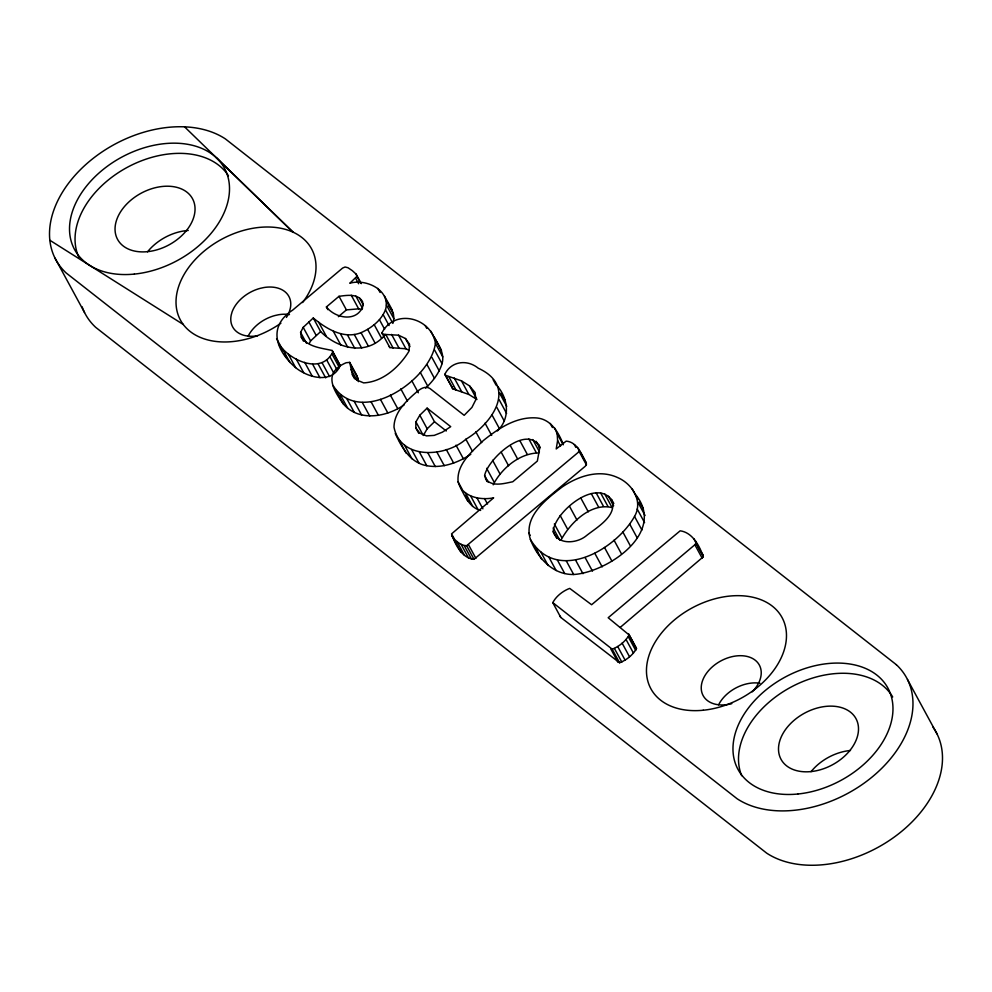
<?xml version="1.0" encoding="UTF-8"?>
<svg xmlns="http://www.w3.org/2000/svg" width="992" height="992" viewBox="0 0 992 992"><rect width="100%" height="100%" fill="white"/><g stroke="black" fill="none" stroke-linecap="round" stroke-linejoin="round"><path stroke-width="1.49" d="M415.797 427.912L415.921 421.885L419.802 415.214L427.093 408.146L450.715 426.659L442.444 432.14L434.198 435.401L426.473 435.885L419.728 433.033L415.797 427.912L418.748 433.343M469.538 385.888L475.131 392.572L475.788 399.776L471.932 407.414L464.169 415.326L430.057 388.591C424.427 384.834 418.525 390.327 414.42 393.898C404.674 402.529 394.122 413.242 393.998 427.143C400.359 460.176 445.321 457.349 465.88 439.245C492.491 423.547 518.122 386.446 478.268 368.218C467.096 359.067 451.149 361.175 444.838 374.306L452.873 388.876L468.832 394.432L476.916 399.478L469.538 385.888L461.454 380.841L445.495 375.286L444.838 374.306M497.414 430.925C510.297 418.562 508.487 399.044 497.376 386.099M530.398 539.425C556.636 583.842 615.734 549.977 634.533 516.448C643.362 501.27 632.288 483.873 617.731 477.611C599.18 468.956 577.902 476.135 562.005 487.122C546.257 499.212 523.144 516.72 530.398 539.425C537.441 557.653 552.631 574.889 573.674 574.504C607.24 572.347 666.054 533.064 636.008 495.132M333.076 385.528C360.009 428.073 430.64 380.432 435.414 343.294C431.458 317.725 394.68 307.954 381.932 332.903L382.453 333.994L385.752 334.49L398.548 335.197L405.468 338.52L409.547 344.224L408.964 351.255C399.292 366.99 382.887 381.957 363.63 382.887L356.624 379.948L352.383 374.728L349.717 362.378L346.134 362.737C323.838 372.273 331.638 387.76 343.393 403.992C358.881 422.121 386.719 417.024 404.265 404.798M425.58 388.145C432.772 381.35 439.096 373.265 442.023 363.692C444.962 353.809 438.7 345.104 434.112 336.92M554.801 428.184L557.194 433.777L557.603 440.584L556.214 448.954L566.159 441.142C577.27 441.911 581.845 454.844 586.322 463.066L586.384 464.802L585.156 466.339L474.015 559.302C461.627 558.149 455.018 544.013 451.558 533.894L493.644 497.848C480.202 500.501 462.098 496.942 458.106 481.814C456.407 464.194 472.043 451.571 483.302 440.584C498.443 428.383 516.671 416.231 537.019 417.979C551.23 419.38 558.595 432.673 563.369 444.577M385.479 309.802C391.195 290.321 366.085 278.306 349.779 283.266L356.971 276.346L356.116 274.114L352.284 270.642L348.006 267.753L345.067 267.009L342.612 268.063L292.764 310.037C267.356 326.554 275.826 350.498 295.641 367.648C308.128 377.878 332.32 384.326 340.182 365.54L332.159 350.498C321.247 347.956 308.326 347.175 301.295 337.119L300.601 332.394L303.205 327.335L313.261 317.998C326.294 328.786 343.666 339.549 361.038 332.68C371.355 328.129 381.176 320.528 385.479 309.802L392.857 323.392C396.54 313.373 388.678 304.519 384.549 296.124M486.948 481.455L484.617 475.577C487.766 458.961 526.826 423.212 540.144 447.231M493.21 484.815C501.518 468.336 519.684 453.096 538.854 452.947M452.216 387.897L452.625 386.533M611.593 499.46C618.214 515.964 596.006 527.744 585.491 536.399C576.017 543.554 557.901 544.992 553.214 531.7C554.02 511.723 599.726 474.449 613.8 503.527M560.939 540.194C570.127 522.958 590.699 502.485 612.089 507.582L604.711 493.991M278.69 343.79C289.205 360.369 321.706 375.274 332.804 351.949L332.159 350.498M695.665 541.21L695.938 543.182L694.859 544.757L608.183 617.731L629.114 634.942C625.617 641.365 618.996 646.573 612.2 649.177L552.792 602.628C556.19 596.167 562.898 590.947 569.706 588.392L591.604 604.736L680.165 530.819C692.701 532.468 699.67 546.245 703.316 556.772L620.248 627.378M552.792 602.628L560.753 617.421L619.578 662.768C626.374 660.164 632.995 654.956 636.492 648.532L628.544 633.69M309.281 343.455L310.583 340.926L320.639 331.588C337.987 349.147 366.978 355.93 384.722 335.271M427.093 408.146L434.471 421.736L427.18 428.804L423.299 435.476L415.921 421.885M578.944 449.475L579.006 451.211L577.778 452.749L466.637 545.712C460.449 545.612 455.167 540.615 451.732 535.854M326.393 306.95L339.016 296.31C346.915 295.331 357.554 293.297 362.502 301.481L363.171 305.238C357.938 322.487 335.668 318.854 326.393 306.95L327.868 309.665M338.359 316.671L346.406 309.901L358.645 308.834L362.105 309.492M395.262 433.454C401.648 447.392 410.204 462.83 426.808 465.719C442.32 468.571 457.944 462.718 470.791 454.311M381.932 332.903L389.831 347.584L405.939 348.787L408.692 350.114M460.449 487.655C465.05 496.62 469.848 507.718 480.624 510.446M49.836 240.25L183.247 324.471M434.471 421.736L446.276 430.987M216.231 157.616L292.95 232.103L184.549 126.827M485.472 478.727C491.784 487.357 504.072 483.439 512.752 481.765L537.354 461.057L539.574 448.818L538.668 444.503M389.075 306.404L391.927 309.715M701.17 552.246L703.043 554.801M586.322 463.066L577.456 447.355M500.538 393.34L504.754 399.689M639.431 502.274L643.386 508.722M441.49 350.511L430.739 331.043M907.482 679.508L936.994 733.869M693.792 538.656L700.426 550.895M695.938 543.182L703.316 556.772M694.859 544.757L702.237 558.347M632.053 488.684L637.955 499.559M637.695 501.927L645.073 515.518M637.199 509.045L644.577 522.635M634.533 516.448L641.923 530.038M629.722 524.123L637.112 537.714M608.48 496.26L613.639 505.771M579.006 451.211L586.384 464.802M622.864 532.047L630.242 545.637M574.38 444.689L575.856 447.404M600.557 492.813L607.935 506.404M596.068 492.689L603.446 506.28M591.269 493.582L598.647 507.172M557.194 433.777L563.096 444.652M614.036 540.194L621.414 553.784M550.225 423.46L552.445 427.527M557.603 440.584L560.554 446.016M580.903 498.22L588.293 511.81M604.488 547.448L611.866 561.038M536.151 441.328L539.834 448.124M569.582 506.428L576.96 520.019M594.791 553.276L602.169 566.866M532.791 439.543L539.425 451.769M528.86 438.997L536.238 452.588M493.16 379.75L496.112 385.181M499.398 392.782L506.776 406.373M629.114 634.942L636.492 648.532M585.106 557.541L592.484 571.132M628.333 636.827L635.711 650.417M499.212 399.826L506.59 413.416M519.907 440.758L527.285 454.348M560.145 515.456L567.523 529.046M626.051 639.505L633.442 653.096M496.769 407.228L504.147 420.819M622.096 643.089L629.486 656.679M575.583 560.108L582.961 573.698M554.354 523.95L561.732 537.54M510.297 445.532L517.688 459.122M492.032 415.003L499.41 428.594M617.706 646.536L625.084 660.126M553.152 527.942L559.798 540.169M553.214 531.7L556.909 538.495M614.457 648.508L621.835 662.098M566.296 560.914L573.674 574.504M612.2 649.177L619.578 662.768M610.675 648.731L618.053 662.321M501.196 452.166L508.574 465.756M485.026 423.162L491.672 435.389M461.454 380.841L468.832 394.432M557.318 559.91L564.696 573.5M435.414 343.294L442.792 356.884M454.274 378.051L461.652 391.642M425.308 325.698L426.783 328.414M548.774 556.958L556.152 570.549M434.645 350.102L442.023 363.692M448.731 376.551L456.109 390.129M492.59 460.288L499.968 473.878M445.495 375.286L452.873 388.876M475.776 431.706L481.678 442.581M540.764 551.936L548.142 565.527M528.686 532.654L530.162 535.37M534.403 545.848L541.781 559.438M431.855 357.294L439.233 370.884M486.638 468.311L494.016 481.901M427.093 364.783L434.471 378.374M465.88 439.245L472.527 451.472M484.617 475.577L488.312 482.372M386.124 300.464L393.502 314.055M405.468 338.52L409.894 346.679M377.89 288.412L380.097 292.479M386.446 305.04L393.824 318.63M420.372 372.558L427.75 386.148M398.548 335.197L405.939 348.787M455.998 445.185L463.376 458.775M484.555 498.567L487.506 503.998M383.172 314.7L389.075 325.574M391.567 334.391L398.945 347.981M356.116 274.114L361.274 283.625M356.971 276.346L360.666 283.142M477.003 497.984L482.906 508.846M379.44 319.684L384.611 329.195M411.705 380.556L418.339 392.782M355.682 278.306L358.633 283.737M385.752 334.49L393.13 348.08M446.276 449.488L453.654 463.078M470.729 496.112L478.107 509.702M359.637 298.158L363.332 304.953M374.207 324.694L381.585 338.284M465.372 492.85L472.75 506.441M458.106 481.814L461.788 488.61M355.88 296.124L362.526 308.351M419.802 415.214L427.18 428.804M436.889 452.092L444.267 465.682M351.267 295.244L358.645 308.834M400.805 388.876L407.439 401.115M367.672 329.418L375.05 343.009M427.912 452.972L435.29 466.562M361.038 332.68L368.416 346.27M339.016 296.31L346.406 309.901M390.364 395.101L397.742 408.692M419.43 452.129L426.808 465.719M354.28 334.478L361.658 348.068M468.509 544.757L475.887 558.347M466.637 545.712L474.015 559.302M464.231 545.65L471.609 559.24M411.606 449.537L418.984 463.128M347.423 334.837L354.801 348.428M461.106 544.348L468.484 557.938M380.432 399.367L387.81 412.957M457.027 541.558L464.405 555.148M404.562 445.197L411.94 458.788M452.302 535.258L453.778 537.974M453.443 538.346L460.821 551.936M398.722 439.506L406.1 453.096M340.442 333.783L347.82 347.374M333.349 331.316L340.74 344.906M349.717 362.378L357.095 375.968L358.36 381.635M371.07 401.797L378.448 415.388M350.821 365.13L358.199 378.721M351.069 369.508L356.971 380.382M352.383 374.728L354.603 378.808M318.73 322.288L326.108 335.879M362.316 402.467L369.694 416.057M332.804 351.949L340.182 365.54M313.261 317.998L320.639 331.588M332.022 354.045L339.4 367.635M329.89 356.698L337.268 370.289M354.256 401.45L361.634 415.04M308.772 321.78L316.15 335.37M326.591 359.786L333.969 373.376M346.915 398.846L354.293 412.436M340.368 394.754L347.746 408.344M303.205 327.335L310.583 340.926M322.202 362.973L329.58 376.563M336.015 390.402L343.393 403.992M318.308 364.3L325.686 377.89M300.601 332.394L306.503 343.269M301.295 337.119L303.502 341.198M312.579 364.126L319.957 377.716M304.718 362.365L312.096 375.956M296.248 359.042L303.626 372.632M288.263 354.057L295.641 367.648M282.571 348.911L289.949 362.502M276.582 338.632L283.228 350.858M55.006 258.131L84.518 312.492M560.182 616.218L560.753 617.421M389.31 346.493L389.831 347.584M284.493 353.512L286.068 357.38M465.484 495.405L467.827 501.245M339.301 395.486L340.454 399.119M536.746 548.948L537.776 553.015M933.05 727.26A106.59 73.371 -28.5 0 1 896.805 835.19A106.59 73.371 -28.5 0 1 766.667 853.132L95.629 327.286A106.59 73.371 -28.5 0 1 82.113 306.826M718.605 704.791A31.98 22.01 -28.5 0 1 759.934 683.24M147.721 251.596A42.644 29.351 -28.5 0 1 188.232 230.466M811.183 771.503A42.644 29.351 -28.5 0 1 850.466 750.485M248.149 336.127A31.967 21.998 -28.5 0 1 274.958 315.53L278.715 314.712A31.967 21.998 -28.5 0 1 289.466 314.588M280.897 323.206A74.611 51.361 -28.5 0 1 176.675 309.38A74.611 51.361 -28.5 0 1 263.078 227.118A74.611 51.361 -28.5 0 1 302.572 302.572M731.798 703.65A31.98 22.01 -28.5 0 1 702.187 681.74A31.98 22.01 -28.5 0 1 746.282 656.258A31.98 22.01 -28.5 0 1 752.184 691.87M286.403 317.428A31.967 21.998 -28.5 0 0 289.478 311.29L290.346 308.214A31.992 22.022 -28.5 0 0 263.959 287.531L260.202 288.35A31.992 22.022 -28.5 0 0 232.041 312.058L231.198 315.121A31.967 21.998 -28.5 0 0 257.585 335.792M741.681 775.694A85.275 58.702 -28.5 0 1 792.335 686.402A85.275 58.702 -28.5 0 1 892.701 696.967M78.802 257.139A85.275 58.702 -28.5 0 1 126.976 167.499A85.275 58.702 -28.5 0 1 228.458 175.795M896.371 664.714L225.333 138.868A106.59 73.371 -28.5 0 0 89.193 161.609A106.59 73.371 -28.5 0 0 66.104 272.924L737.143 798.771A106.59 73.371 -28.5 0 0 873.282 776.042A106.59 73.371 -28.5 0 0 896.371 664.714M797.841 794.009A85.275 58.702 -28.5 0 0 888.572 689.353A85.275 58.702 -28.5 0 0 752.506 702.956A85.275 58.702 -28.5 0 0 797.841 794.009M703.229 710.235A74.611 51.361 -28.5 0 0 782.626 618.661A74.611 51.361 -28.5 0 0 663.561 630.565A74.611 51.361 -28.5 0 0 703.229 710.235M134.366 274.09A85.275 58.702 -28.5 0 0 225.11 169.446A85.275 58.702 -28.5 0 0 89.044 183.049A85.275 58.702 -28.5 0 0 134.366 274.09M810.935 771.59A42.644 29.351 -28.5 0 0 856.307 719.262A42.644 29.351 -28.5 0 0 788.28 726.057A42.644 29.351 -28.5 0 0 810.935 771.59M147.473 251.67A42.644 29.351 -28.5 0 0 192.845 199.342A42.644 29.351 -28.5 0 0 124.806 206.15A42.644 29.351 -28.5 0 0 147.473 251.67"/></g></svg>
